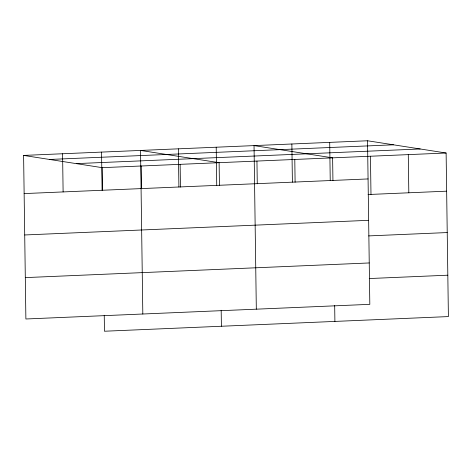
<?xml version="1.0" encoding="UTF-8"?>
<svg xmlns="http://www.w3.org/2000/svg" width="472" height="472" viewBox="0 0 472 472"><rect width="100%" height="100%" fill="white"/><g stroke="black" fill="none" stroke-linecap="round" stroke-linejoin="round"><path stroke-width="0.71" d="M367.535 140.768L369.818 304.34L25.883 318.989L23.6 155.418L367.535 140.768L446.117 153.011L448.4 316.582L104.465 331.232L104.241 315.255M49.53 159.459L393.465 144.81M76.252 163.619L420.186 148.969M23.6 155.418L102.182 167.66L446.117 153.011M24.131 193.585L368.066 178.935M368.072 194.523L446.648 191.178M24.709 234.968L368.644 220.324M368.65 235.906L447.226 232.56M25.305 277.607L369.24 262.957M369.246 278.545L447.822 275.2M408.286 154.621L408.817 192.788M370.449 156.232L370.986 194.399M332.937 180.599L332.618 157.843L254.036 145.606L256.32 309.178M334.678 305.443L334.902 321.414M329.698 142.385L330.235 180.546M294.788 159.453L295.1 182.21M291.867 143.995L292.398 182.162M256.951 161.064L257.269 183.82M219.439 185.431L219.12 162.681L140.538 150.438L142.821 314.01M221.179 310.275L221.403 326.246M216.205 147.217L216.737 185.384M180.139 164.339L180.457 187.089M178.369 148.827L178.906 186.995M141.163 165.996L141.482 188.753M102.182 167.66L102.501 190.411M101.557 152.096L102.094 190.263M62.581 153.76L63.112 191.927"/></g></svg>
